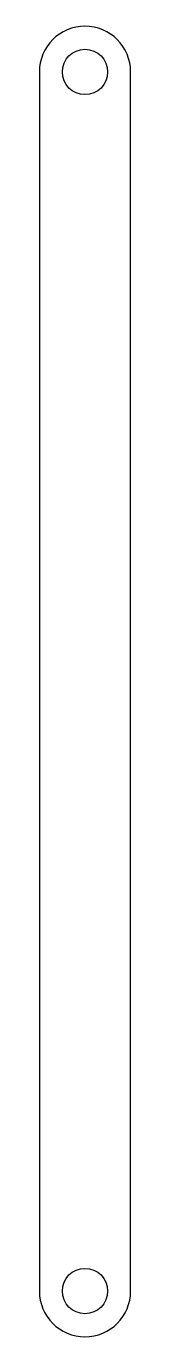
# Model space of a CAD drawing. Header units: millimetres. Extents: x -6 to 6, y -167 to 6.
import ezdxf

# ---------------------------------------------------------------- set-up
doc = ezdxf.new("R2010")
doc.units = ezdxf.units.MM

msp = doc.modelspace()

# ---------------------------------------------------------------- linework, layer by layer
at = {"color": 7, "linetype": 'Continuous', "lineweight": 25}
for p, q in [((-6.04, 0), (-6.04, -161)), ((6.04, -161), (6.04, 0))]:
    msp.add_line(p, q, dxfattribs=at)
for centre in [(0, 0), (0, -161)]:
    msp.add_circle(centre, 3, dxfattribs=at)
for centre, start, end in [((0, 0), 0, 180), ((0, -161), 180, 0)]:
    msp.add_arc(centre, 6.04, start, end, dxfattribs=at)

doc.saveas('drawing.dxf')
